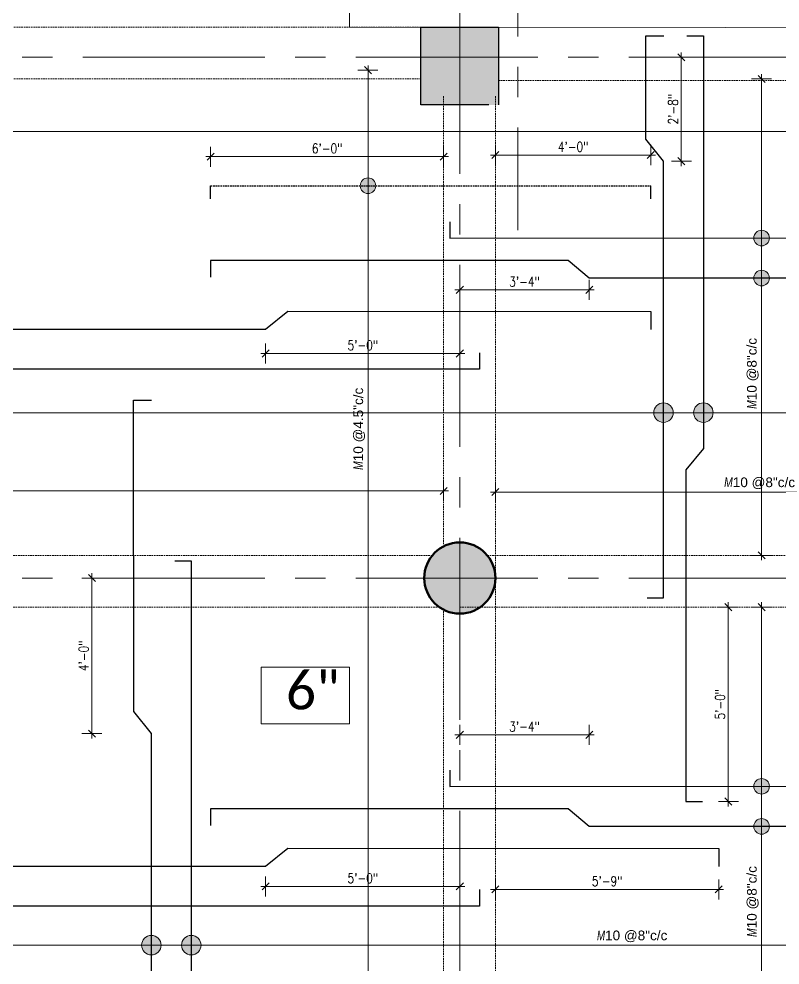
# Model space of a CAD drawing. Header units: inches. Extents: x 0 to 162649, y -36601 to -26324.
# Drawn here: x 156518.9 to 156754.1, y -27276.9 to -26984.5 of the extents above; entities that cross this region are included whole.
import ezdxf

# ---------------------------------------------------------------- set-up
doc = ezdxf.new("R2010")
doc.units = ezdxf.units.IN
doc.header["$MEASUREMENT"] = 0
doc.linetypes.add('CENTER2', pattern=[1.125, 0.75, -0.125, 0.125, -0.125])
doc.linetypes.add('DASHED', pattern=[0.75, 0.5, -0.25])
for name, color, linetype, lineweight in [('A-COLUMN', 3, 'Continuous', 50), ('dimention', 1, 'Continuous', 13), ('hatch', 252, 'Continuous', 0), ('OL_AR_Center line', 253, 'CENTER2', 13), ('OL_AR_Hatch', 253, 'Continuous', 0), ('OL_AR_SYMBOL', 1, 'Continuous', 5), ('OL_AR_Text', 140, 'Continuous', 5), ('Rein', 3, 'Continuous', 30)]:
    doc.layers.add(name, color=color, linetype=linetype, lineweight=lineweight)
doc.styles.add('1-8 Annotative Text', font='calibri.ttf', dxfattribs={"height": 0.125})
doc.styles.add('Arial', font='arial.ttf', dxfattribs={"width": 0.8})
doc.styles.add('rmtext', font='romans.shx', dxfattribs={"width": 0.8})
doc.dimstyles.new('Copy of DIM 48', dxfattribs={"dimscale": 48, "dimtxt": 0.0625, "dimasz": 0.046875, "dimexe": 0.0625, "dimexo": 0.015625, "dimgap": 0.015625, "dimtad": 3, "dimdec": 1, "dimzin": 3, "dimdsep": 46, "dimlunit": 4, "dimtxsty": 'rmtext', "dimblk": 'OBLIQUE', "dimcen": 0.09375, "dimdle": 0.03125, "dimclrd": 1, "dimclre": 1, "dimclrt": 2, "dimadec": 0, "dimazin": 0, "dimtfac": 0.75, "dimtdec": 1, "dimtix": 1, "dimtmove": 0, "dimatfit": 3, "dimfxl": 0.0625, "dimfxlon": 1, "dimfrac": 1, "dimtolj": 1, "dimtzin": 0, "dimlwd": -1, "dimlwe": 5, "dimarcsym": 0})
doc.dimstyles.new('Dim_OLA', dxfattribs={"dimscale": 1.5, "dimtxt": 7, "dimasz": 4, "dimexe": 2, "dimexo": 0.5, "dimgap": 0.3, "dimtad": 1, "dimdec": 0, "dimzin": 0, "dimdsep": 46, "dimlunit": 3, "dimtxsty": 'Arial', "dimblk": 'ARCHTICK', "dimcen": 0.05, "dimadec": 0, "dimazin": 0, "dimtfac": 1, "dimtdec": 0, "dimtix": 1, "dimtmove": 2, "dimatfit": 3, "dimldrblk": 'DOT', "dimfxl": 6, "dimfxlon": 1, "dimtolj": 1, "dimtzin": 0, "dimarcsym": 0})

# ---------------------------------------------------------------- blocks, each defined once
blk = doc.blocks.new('_Oblique')
for p, q in [((0, -1.37), (0, 1.38)), ((-0.49, -0.49), (0.49, 0.49))]:
    blk.add_line(p, q)
blk = doc.blocks.new('*D978')
at = {"layer": 'Defpoints', "color": 0, "transparency": 16777216}
for p in [(156097.04, -27020.27), (157048.81, -27019.35), (157048.81, -27021.46)]:
    blk.add_point(p, dxfattribs=at)
at = {"layer": 'dimention', "color": 1, "lineweight": 5, "transparency": 16777216}
for p, q in [((156097.04, -27019.52), (156097.04, -27016.35)), ((157048.81, -27020.71), (157048.81, -27016.35))]:
    blk.add_line(p, q, dxfattribs=at)
at = {"layer": 'dimention', "color": 1, "transparency": 16777216}
blk.add_line((156095.54, -27019.35), (157050.31, -27019.35), dxfattribs=at)
at = {"layer": 'dimention', "color": 1, "transparency": 16777216, "xscale": 2.25, "yscale": 2.25, "zscale": 2.25, "rotation": 180}
blk.add_blockref('_Oblique', (156097.04, -27019.35), dxfattribs=at)
at = {"layer": 'dimention', "color": 1, "transparency": 16777216, "xscale": 2.25, "yscale": 2.25, "zscale": 2.25}
blk.add_blockref('_Oblique', (157048.81, -27019.35), dxfattribs=at)
at = {"layer": 'dimention', "color": 2, "transparency": 16777216, "insert": (156428.17, -27016.63), "char_height": 3, "attachment_point": 5, "style": 'rmtext'}
blk.add_mtext('\\A1;{\\Fgothici|c0;M\\fArial|b0|i0|c0|p34;\\W1;10 @8"c/c}', dxfattribs=at)
blk = doc.blocks.new('*D981')
at = {"layer": 'Defpoints', "color": 0, "transparency": 16777216}
for p in [(156309.7, -27130.35), (156650.11, -27130.39), (156650.11, -27130.39)]:
    blk.add_point(p, dxfattribs=at)
at = {"layer": 'dimention', "color": 1, "lineweight": 5, "transparency": 16777216}
for p, q in [((156650.11, -27130.39), (156650.11, -27127.39)), ((156309.7, -27130.39), (156309.7, -27133.39))]:
    blk.add_line(p, q, dxfattribs=at)
at = {"layer": 'dimention', "color": 1, "transparency": 16777216}
blk.add_line((156308.2, -27130.39), (156651.61, -27130.39), dxfattribs=at)
at = {"layer": 'dimention', "color": 1, "transparency": 16777216, "xscale": 2.25, "yscale": 2.25, "zscale": 2.25, "rotation": 180}
blk.add_blockref('_Oblique', (156309.7, -27130.39), dxfattribs=at)
at = {"layer": 'dimention', "color": 1, "transparency": 16777216, "xscale": 2.25, "yscale": 2.25, "zscale": 2.25}
blk.add_blockref('_Oblique', (156650.11, -27130.39), dxfattribs=at)
at = {"layer": 'dimention', "color": 2, "transparency": 16777216, "insert": (156394.6, -27127.67), "char_height": 3, "attachment_point": 5, "style": 'rmtext'}
blk.add_mtext('\\A1;{\\Fgothici|c0;M\\fArial|b0|i0|c0|p34;\\W1;10 @6"c/c}', dxfattribs=at)
blk = doc.blocks.new('*D983')
at = {"layer": 'Defpoints', "color": 0, "transparency": 16777216}
for p in [(156626.74, -27000.37), (156626.78, -27000.37), (156622.19, -27639.05)]:
    blk.add_point(p, dxfattribs=at)
at = {"layer": 'dimention', "color": 1, "transparency": 16777216}
blk.add_line((156626.74, -27640.55), (156626.74, -26998.87), dxfattribs=at)
at = {"layer": 'dimention', "color": 1, "lineweight": 5, "transparency": 16777216}
for p, q in [((156626.74, -27000.37), (156623.74, -27000.37)), ((156623.74, -27639.05), (156629.74, -27639.05))]:
    blk.add_line(p, q, dxfattribs=at)
at = {"layer": 'dimention', "color": 1, "transparency": 16777216, "xscale": 2.25, "yscale": 2.25, "zscale": 2.25}
for p, rotation in [((156626.74, -27000.37), 90), ((156626.74, -27639.05), 270)]:
    blk.add_blockref('_Oblique', p, dxfattribs=dict(at, rotation=rotation))
at = {"layer": 'dimention', "color": 2, "transparency": 16777216, "insert": (156624.02, -27111.19), "char_height": 3, "attachment_point": 5, "rotation": 90, "style": 'rmtext'}
blk.add_mtext('\\A1;{\\Fgothici|c0;M\\fArial|b0|i0|c0|p34;\\W1;10 @4.5"c/c}', dxfattribs=at)
blk = doc.blocks.new('*D989')
at = {"layer": 'Defpoints', "color": 0, "transparency": 16777216}
for p in [(156309.7, -27269.64), (156806.9, -27270.78), (156806.9, -27270.78)]:
    blk.add_point(p, dxfattribs=at)
at = {"layer": 'dimention', "color": 1, "lineweight": 5, "transparency": 16777216}
for p, q in [((156806.9, -27270.78), (156806.9, -27267.78)), ((156309.7, -27270.39), (156309.7, -27273.78))]:
    blk.add_line(p, q, dxfattribs=at)
at = {"layer": 'dimention', "color": 1, "transparency": 16777216}
blk.add_line((156308.2, -27270.78), (156808.4, -27270.78), dxfattribs=at)
at = {"layer": 'dimention', "color": 1, "transparency": 16777216, "xscale": 2.25, "yscale": 2.25, "zscale": 2.25, "rotation": 180}
blk.add_blockref('_Oblique', (156309.7, -27270.78), dxfattribs=at)
at = {"layer": 'dimention', "color": 1, "transparency": 16777216, "xscale": 2.25, "yscale": 2.25, "zscale": 2.25}
blk.add_blockref('_Oblique', (156806.9, -27270.78), dxfattribs=at)
at = {"layer": 'dimention', "color": 2, "transparency": 16777216, "insert": (156708.37, -27268.06), "char_height": 3, "attachment_point": 5, "style": 'rmtext'}
blk.add_mtext('\\A1;{\\Fgothici|c0;\\W0.75;M\\A1;\\fArial|b0|i0|c0|p34;\\W1;10 @8"c/c}', dxfattribs=at)
blk = doc.blocks.new('*D1075')
at = {"layer": 'Defpoints', "color": 0, "transparency": 16777216}
for p in [(156578.11, -27027.08), (156578.11, -27036.08), (156650.11, -27036.08)]:
    blk.add_point(p, dxfattribs=at)
at = {"layer": 'dimention', "color": 1, "lineweight": 5, "transparency": 16777216}
for p, q in [((156578.11, -27030.08), (156578.11, -27024.08)), ((156650.11, -27030.08), (156650.11, -27024.08))]:
    blk.add_line(p, q, dxfattribs=at)
at = {"layer": 'dimention', "color": 1, "transparency": 16777216}
blk.add_line((156651.61, -27027.08), (156576.61, -27027.08), dxfattribs=at)
at = {"layer": 'dimention', "color": 1, "transparency": 16777216, "xscale": 2.25, "yscale": 2.25, "zscale": 2.25, "rotation": 180}
blk.add_blockref('_Oblique', (156578.11, -27027.08), dxfattribs=at)
at = {"layer": 'dimention', "color": 1, "transparency": 16777216, "xscale": 2.25, "yscale": 2.25, "zscale": 2.25}
blk.add_blockref('_Oblique', (156650.11, -27027.08), dxfattribs=at)
at = {"layer": 'dimention', "color": 2, "transparency": 16777216, "insert": (156614.11, -27024.54), "char_height": 3, "attachment_point": 5, "style": 'rmtext'}
blk.add_mtext('\\A1;6\'-0"', dxfattribs=at)
blk = doc.blocks.new('*D1076')
at = {"layer": 'Defpoints', "color": 0, "transparency": 16777216}
for p in [(156714.11, -27026.58), (156666.11, -27036.08), (156714.11, -27036.08)]:
    blk.add_point(p, dxfattribs=at)
at = {"layer": 'dimention', "color": 1, "lineweight": 5, "transparency": 16777216}
for p, q in [((156666.11, -27029.58), (156666.11, -27023.58)), ((156714.11, -27029.58), (156714.11, -27023.58))]:
    blk.add_line(p, q, dxfattribs=at)
at = {"layer": 'dimention', "color": 1, "transparency": 16777216}
blk.add_line((156664.61, -27026.58), (156715.61, -27026.58), dxfattribs=at)
at = {"layer": 'dimention', "color": 1, "transparency": 16777216, "xscale": 2.25, "yscale": 2.25, "zscale": 2.25, "rotation": 180}
blk.add_blockref('_Oblique', (156666.11, -27026.58), dxfattribs=at)
at = {"layer": 'dimention', "color": 1, "transparency": 16777216, "xscale": 2.25, "yscale": 2.25, "zscale": 2.25}
blk.add_blockref('_Oblique', (156714.11, -27026.58), dxfattribs=at)
at = {"layer": 'dimention', "color": 2, "transparency": 16777216, "insert": (156690.11, -27024.04), "char_height": 3, "attachment_point": 5, "style": 'rmtext'}
blk.add_mtext('\\A1;4\'-0"', dxfattribs=at)
blk = doc.blocks.new('*D1001')
at = {"layer": 'Defpoints', "color": 0, "transparency": 16777216}
for p in [(156666.11, -27130.13), (156976.74, -27130.74), (156976.74, -27130.74)]:
    blk.add_point(p, dxfattribs=at)
at = {"layer": 'dimention', "color": 1, "lineweight": 5, "transparency": 16777216}
for p, q in [((156976.74, -27130.74), (156976.74, -27127.74)), ((156666.11, -27130.74), (156666.11, -27133.74))]:
    blk.add_line(p, q, dxfattribs=at)
at = {"layer": 'dimention', "color": 1, "transparency": 16777216}
blk.add_line((156664.61, -27130.74), (156978.24, -27130.74), dxfattribs=at)
at = {"layer": 'dimention', "color": 1, "transparency": 16777216, "xscale": 2.25, "yscale": 2.25, "zscale": 2.25, "rotation": 180}
blk.add_blockref('_Oblique', (156666.11, -27130.74), dxfattribs=at)
at = {"layer": 'dimention', "color": 1, "transparency": 16777216, "xscale": 2.25, "yscale": 2.25, "zscale": 2.25}
blk.add_blockref('_Oblique', (156976.74, -27130.74), dxfattribs=at)
at = {"layer": 'dimention', "color": 2, "transparency": 16777216, "insert": (156747.75, -27128.02), "char_height": 3, "attachment_point": 5, "style": 'rmtext'}
blk.add_mtext('\\A1;{\\Fgothici|c0;M\\fArial|b0|i0|c0|p34;\\W1;10 @8"c/c}', dxfattribs=at)
blk = doc.blocks.new('*D1018')
at = {"layer": 'Defpoints', "color": 0, "transparency": 16777216}
for p in [(156748.37, -27003.08), (156748.4, -27003.08), (156747.16, -27150.31)]:
    blk.add_point(p, dxfattribs=at)
at = {"layer": 'dimention', "color": 1, "transparency": 16777216}
blk.add_line((156748.37, -27151.81), (156748.37, -27001.58), dxfattribs=at)
at = {"layer": 'dimention', "color": 1, "lineweight": 5, "transparency": 16777216}
for p, q in [((156748.37, -27003.08), (156745.37, -27003.08)), ((156747.91, -27150.31), (156751.37, -27150.31))]:
    blk.add_line(p, q, dxfattribs=at)
at = {"layer": 'dimention', "color": 1, "transparency": 16777216, "xscale": 2.25, "yscale": 2.25, "zscale": 2.25}
for p, rotation in [((156748.37, -27003.08), 90), ((156748.37, -27150.31), 270)]:
    blk.add_blockref('_Oblique', p, dxfattribs=dict(at, rotation=rotation))
at = {"layer": 'dimention', "color": 2, "transparency": 16777216, "insert": (156745.65, -27094.07), "char_height": 3, "attachment_point": 5, "rotation": 90, "style": 'rmtext'}
blk.add_mtext('\\A1;{\\Fgothici|c0;M\\fArial|b0|i0|c0|p34;\\W1;10 @8"c/c}', dxfattribs=at)
blk = doc.blocks.new('*D1021')
at = {"layer": 'Defpoints', "color": 0, "transparency": 16777216}
for p in [(156748.37, -27166.31), (156748.4, -27166.31), (156747.16, -27313.54)]:
    blk.add_point(p, dxfattribs=at)
at = {"layer": 'dimention', "color": 1, "transparency": 16777216}
blk.add_line((156748.37, -27315.04), (156748.37, -27164.81), dxfattribs=at)
at = {"layer": 'dimention', "color": 1, "lineweight": 5, "transparency": 16777216}
for p, q in [((156748.37, -27166.31), (156745.37, -27166.31)), ((156747.91, -27313.54), (156751.37, -27313.54))]:
    blk.add_line(p, q, dxfattribs=at)
at = {"layer": 'dimention', "color": 1, "transparency": 16777216, "xscale": 2.25, "yscale": 2.25, "zscale": 2.25}
for p, rotation in [((156748.37, -27166.31), 90), ((156748.37, -27313.54), 270)]:
    blk.add_blockref('_Oblique', p, dxfattribs=dict(at, rotation=rotation))
at = {"layer": 'dimention', "color": 2, "transparency": 16777216, "insert": (156745.65, -27257.29), "char_height": 3, "attachment_point": 5, "rotation": 90, "style": 'rmtext'}
blk.add_mtext('\\A1;{\\Fgothici|c0;M\\fArial|b0|i0|c0|p34;\\W1;10 @8"c/c}', dxfattribs=at)
blk = doc.blocks.new('*D1024')
at = {"layer": 'Defpoints', "color": 0, "transparency": 16777216}
for p in [(156179.11, -27105.09), (156976.74, -27106.23), (156976.74, -27106.23)]:
    blk.add_point(p, dxfattribs=at)
at = {"layer": 'dimention', "color": 1, "lineweight": 5, "transparency": 16777216}
for p, q in [((156976.74, -27106.23), (156976.74, -27103.23)), ((156179.11, -27105.84), (156179.11, -27109.23))]:
    blk.add_line(p, q, dxfattribs=at)
at = {"layer": 'dimention', "color": 1, "transparency": 16777216}
blk.add_line((156177.61, -27106.23), (156978.24, -27106.23), dxfattribs=at)
at = {"layer": 'dimention', "color": 1, "transparency": 16777216, "xscale": 2.25, "yscale": 2.25, "zscale": 2.25, "rotation": 180}
blk.add_blockref('_Oblique', (156179.11, -27106.23), dxfattribs=at)
at = {"layer": 'dimention', "color": 1, "transparency": 16777216, "xscale": 2.25, "yscale": 2.25, "zscale": 2.25}
blk.add_blockref('_Oblique', (156976.74, -27106.23), dxfattribs=at)
at = {"layer": 'dimention', "color": 2, "transparency": 16777216, "insert": (156843.01, -27103.51), "char_height": 3, "attachment_point": 5, "style": 'rmtext'}
blk.add_mtext('\\A1;{\\Fgothici|c0;\\W0.75;M\\A1;\\fArial|b0|i0|c0|p34;\\W1;10 @8"c/c}', dxfattribs=at)
blk = doc.blocks.new('*D1139')
at = {"layer": 'Defpoints', "color": 0, "transparency": 16777216}
for p in [(156655.11, -27074.91), (156595.11, -27080.37), (156655.11, -27087.91)]:
    blk.add_point(p, dxfattribs=at)
at = {"layer": 'dimention', "color": 1, "lineweight": 5, "transparency": 16777216}
for p, q in [((156595.11, -27084.91), (156595.11, -27090.91)), ((156655.11, -27084.91), (156655.11, -27090.91))]:
    blk.add_line(p, q, dxfattribs=at)
at = {"layer": 'dimention', "color": 1, "transparency": 16777216}
blk.add_line((156593.61, -27087.91), (156656.61, -27087.91), dxfattribs=at)
at = {"layer": 'dimention', "color": 1, "transparency": 16777216, "xscale": 2.25, "yscale": 2.25, "zscale": 2.25, "rotation": 180}
blk.add_blockref('_Oblique', (156595.11, -27087.91), dxfattribs=at)
at = {"layer": 'dimention', "color": 1, "transparency": 16777216, "xscale": 2.25, "yscale": 2.25, "zscale": 2.25}
blk.add_blockref('_Oblique', (156655.11, -27087.91), dxfattribs=at)
at = {"layer": 'dimention', "color": 2, "transparency": 16777216, "insert": (156625.11, -27085.38), "char_height": 3, "attachment_point": 5, "style": 'rmtext'}
blk.add_mtext('\\A1;5\'-0"', dxfattribs=at)
blk = doc.blocks.new('*D1142')
at = {"layer": 'Defpoints', "color": 0, "transparency": 16777216}
for p in [(156655.11, -27059.2), (156695.11, -27064.62), (156695.11, -27068.26)]:
    blk.add_point(p, dxfattribs=at)
at = {"layer": 'dimention', "color": 1, "lineweight": 5, "transparency": 16777216}
for p, q in [((156655.11, -27065.26), (156655.11, -27071.26)), ((156695.11, -27065.37), (156695.11, -27071.26))]:
    blk.add_line(p, q, dxfattribs=at)
at = {"layer": 'dimention', "color": 1, "transparency": 16777216}
blk.add_line((156653.61, -27068.26), (156696.61, -27068.26), dxfattribs=at)
at = {"layer": 'dimention', "color": 1, "transparency": 16777216, "xscale": 2.25, "yscale": 2.25, "zscale": 2.25, "rotation": 180}
blk.add_blockref('_Oblique', (156655.11, -27068.26), dxfattribs=at)
at = {"layer": 'dimention', "color": 1, "transparency": 16777216, "xscale": 2.25, "yscale": 2.25, "zscale": 2.25}
blk.add_blockref('_Oblique', (156695.11, -27068.26), dxfattribs=at)
at = {"layer": 'dimention', "color": 2, "transparency": 16777216, "insert": (156675.11, -27065.73), "char_height": 3, "attachment_point": 5, "style": 'rmtext'}
blk.add_mtext('\\A1;3\'-4"', dxfattribs=at)
blk = doc.blocks.new('*D1145')
at = {"layer": 'Defpoints', "color": 0, "transparency": 16777216}
for p in [(156541.43, -27157.31), (156554.32, -27157.31), (156559.83, -27205.41)]:
    blk.add_point(p, dxfattribs=at)
at = {"layer": 'dimention', "color": 1, "transparency": 16777216}
blk.add_line((156541.43, -27206.91), (156541.43, -27155.81), dxfattribs=at)
at = {"layer": 'dimention', "color": 1, "lineweight": 5, "transparency": 16777216}
for p, q in [((156544.43, -27157.31), (156538.43, -27157.31)), ((156544.43, -27205.41), (156538.43, -27205.41))]:
    blk.add_line(p, q, dxfattribs=at)
at = {"layer": 'dimention', "color": 1, "transparency": 16777216, "xscale": 2.25, "yscale": 2.25, "zscale": 2.25}
for p, rotation in [((156541.43, -27157.31), 90), ((156541.43, -27205.41), 270)]:
    blk.add_blockref('_Oblique', p, dxfattribs=dict(at, rotation=rotation))
at = {"layer": 'dimention', "color": 2, "transparency": 16777216, "insert": (156538.89, -27181.36), "char_height": 3, "attachment_point": 5, "rotation": 90, "style": 'rmtext'}
blk.add_mtext('\\A1;4\'-0"', dxfattribs=at)
blk = doc.blocks.new('*D1146')
at = {"layer": 'Defpoints', "color": 0, "transparency": 16777216}
for p in [(156724.95, -27166.31), (156738.08, -27166.31), (156724.95, -27226.37)]:
    blk.add_point(p, dxfattribs=at)
at = {"layer": 'dimention', "color": 1, "transparency": 16777216}
blk.add_line((156738.08, -27227.87), (156738.08, -27164.81), dxfattribs=at)
at = {"layer": 'dimention', "color": 1, "lineweight": 5, "transparency": 16777216}
for p, q in [((156735.08, -27166.31), (156741.08, -27166.31)), ((156735.08, -27226.37), (156741.08, -27226.37))]:
    blk.add_line(p, q, dxfattribs=at)
at = {"layer": 'dimention', "color": 1, "transparency": 16777216, "xscale": 2.25, "yscale": 2.25, "zscale": 2.25}
for p, rotation in [((156738.08, -27166.31), 90), ((156738.08, -27226.37), 270)]:
    blk.add_blockref('_Oblique', p, dxfattribs=dict(at, rotation=rotation))
at = {"layer": 'dimention', "color": 2, "transparency": 16777216, "insert": (156735.54, -27196.34), "char_height": 3, "attachment_point": 5, "rotation": 90, "style": 'rmtext'}
blk.add_mtext('\\A1;5\'-0"', dxfattribs=at)
blk = doc.blocks.new('*D1148')
at = {"layer": 'Defpoints', "color": 0, "transparency": 16777216}
for p in [(156595.11, -27246.31), (156655.11, -27246.31), (156655.11, -27252.62)]:
    blk.add_point(p, dxfattribs=at)
at = {"layer": 'dimention', "color": 1, "lineweight": 5, "transparency": 16777216}
for p, q in [((156595.11, -27249.62), (156595.11, -27255.62)), ((156655.11, -27249.62), (156655.11, -27255.62))]:
    blk.add_line(p, q, dxfattribs=at)
at = {"layer": 'dimention', "color": 1, "transparency": 16777216}
blk.add_line((156593.61, -27252.62), (156656.61, -27252.62), dxfattribs=at)
at = {"layer": 'dimention', "color": 1, "transparency": 16777216, "xscale": 2.25, "yscale": 2.25, "zscale": 2.25, "rotation": 180}
blk.add_blockref('_Oblique', (156595.11, -27252.62), dxfattribs=at)
at = {"layer": 'dimention', "color": 1, "transparency": 16777216, "xscale": 2.25, "yscale": 2.25, "zscale": 2.25}
blk.add_blockref('_Oblique', (156655.11, -27252.62), dxfattribs=at)
at = {"layer": 'dimention', "color": 2, "transparency": 16777216, "insert": (156625.11, -27250.09), "char_height": 3, "attachment_point": 5, "style": 'rmtext'}
blk.add_mtext('\\A1;5\'-0"', dxfattribs=at)
blk = doc.blocks.new('*D1160')
at = {"layer": 'Defpoints', "color": 0, "transparency": 16777216}
for p in [(156695.11, -27205.76), (156655.11, -27228.66), (156695.11, -27234.08)]:
    blk.add_point(p, dxfattribs=at)
at = {"layer": 'dimention', "color": 1, "lineweight": 5, "transparency": 16777216}
for p, q in [((156655.11, -27208.76), (156655.11, -27202.76)), ((156695.11, -27208.76), (156695.11, -27202.76))]:
    blk.add_line(p, q, dxfattribs=at)
at = {"layer": 'dimention', "color": 1, "transparency": 16777216}
blk.add_line((156653.61, -27205.76), (156696.61, -27205.76), dxfattribs=at)
at = {"layer": 'dimention', "color": 1, "transparency": 16777216, "xscale": 2.25, "yscale": 2.25, "zscale": 2.25, "rotation": 180}
blk.add_blockref('_Oblique', (156655.11, -27205.76), dxfattribs=at)
at = {"layer": 'dimention', "color": 1, "transparency": 16777216, "xscale": 2.25, "yscale": 2.25, "zscale": 2.25}
blk.add_blockref('_Oblique', (156695.11, -27205.76), dxfattribs=at)
at = {"layer": 'dimention', "color": 2, "transparency": 16777216, "insert": (156675.11, -27203.23), "char_height": 3, "attachment_point": 5, "style": 'rmtext'}
blk.add_mtext('\\A1;3\'-4"', dxfattribs=at)
blk = doc.blocks.new('*D1162')
at = {"layer": 'Defpoints', "color": 0, "transparency": 16777216}
for p in [(156666.11, -27240.86), (156735.11, -27246.48), (156735.11, -27253.54)]:
    blk.add_point(p, dxfattribs=at)
at = {"layer": 'dimention', "color": 1, "lineweight": 5, "transparency": 16777216}
for p, q in [((156666.11, -27250.54), (156666.11, -27256.54)), ((156735.11, -27250.54), (156735.11, -27256.54))]:
    blk.add_line(p, q, dxfattribs=at)
at = {"layer": 'dimention', "color": 1, "transparency": 16777216}
blk.add_line((156664.61, -27253.54), (156736.61, -27253.54), dxfattribs=at)
at = {"layer": 'dimention', "color": 1, "transparency": 16777216, "xscale": 2.25, "yscale": 2.25, "zscale": 2.25, "rotation": 180}
blk.add_blockref('_Oblique', (156666.11, -27253.54), dxfattribs=at)
at = {"layer": 'dimention', "color": 1, "transparency": 16777216, "xscale": 2.25, "yscale": 2.25, "zscale": 2.25}
blk.add_blockref('_Oblique', (156735.11, -27253.54), dxfattribs=at)
at = {"layer": 'dimention', "color": 2, "transparency": 16777216, "insert": (156700.61, -27251.01), "char_height": 3, "attachment_point": 5, "style": 'rmtext'}
blk.add_mtext('\\A1;5\'-9"', dxfattribs=at)
blk = doc.blocks.new('*D1165')
at = {"layer": 'Defpoints', "color": 0, "transparency": 16777216}
for p in [(156730.37, -27117.31), (156724.95, -27157.31), (156765.96, -27157.31)]:
    blk.add_point(p, dxfattribs=at)
at = {"layer": 'dimention', "color": 1, "transparency": 16777216}
blk.add_line((156765.96, -27115.81), (156765.96, -27158.81), dxfattribs=at)
at = {"layer": 'dimention', "color": 1, "lineweight": 5, "transparency": 16777216}
for p, q in [((156762.96, -27117.31), (156768.96, -27117.31)), ((156762.96, -27157.31), (156768.96, -27157.31))]:
    blk.add_line(p, q, dxfattribs=at)
at = {"layer": 'dimention', "color": 1, "transparency": 16777216, "xscale": 2.25, "yscale": 2.25, "zscale": 2.25}
for p, rotation in [((156765.96, -27117.31), 90), ((156765.96, -27157.31), 270)]:
    blk.add_blockref('_Oblique', p, dxfattribs=dict(at, rotation=rotation))
at = {"layer": 'dimention', "color": 2, "transparency": 16777216, "insert": (156763.42, -27137.31), "char_height": 3, "attachment_point": 5, "rotation": 90, "style": 'rmtext'}
blk.add_mtext('\\A1;3\'-4"', dxfattribs=at)
blk = doc.blocks.new('*D1171')
at = {"layer": 'Defpoints', "color": 0, "transparency": 16777216}
for p in [(156718.08, -26996.37), (156723.56, -26996.37), (156718.08, -27028.47)]:
    blk.add_point(p, dxfattribs=at)
at = {"layer": 'dimention', "color": 1, "transparency": 16777216}
blk.add_line((156723.56, -27029.97), (156723.56, -26994.87), dxfattribs=at)
at = {"layer": 'dimention', "color": 1, "lineweight": 5, "transparency": 16777216}
for p, q in [((156720.56, -26996.37), (156726.56, -26996.37)), ((156720.56, -27028.47), (156726.56, -27028.47))]:
    blk.add_line(p, q, dxfattribs=at)
at = {"layer": 'dimention', "color": 1, "transparency": 16777216, "xscale": 2.25, "yscale": 2.25, "zscale": 2.25}
for p, rotation in [((156723.56, -26996.37), 90), ((156723.56, -27028.47), 270)]:
    blk.add_blockref('_Oblique', p, dxfattribs=dict(at, rotation=rotation))
at = {"layer": 'dimention', "color": 2, "transparency": 16777216, "insert": (156721.02, -27012.42), "char_height": 3, "attachment_point": 5, "rotation": 90, "style": 'rmtext'}
blk.add_mtext('\\A1;2\'-8"', dxfattribs=at)
blk = doc.blocks.new('_ArchTick')
at = {"color": 0, "linetype": 'ByBlock', "const_width": 0.15}
blk.add_lwpolyline([(-0.5, -0.5), (0.5, 0.5)], dxfattribs=at)
blk = doc.blocks.new('*D1415')
at = {"layer": 'Defpoints', "color": 0, "transparency": 16777216}
for p in [(156673.06, -26368.53), (156673.06, -26399.46), (156415.11, -26985.65)]:
    blk.add_point(p, dxfattribs=at)
at = {"layer": 'OL_AR_Text', "color": 0, "lineweight": -2, "transparency": 16777216}
for p, q in [((156415.11, -26377.53), (156415.11, -26365.53)), ((156673.06, -26377.53), (156673.06, -26365.53)), ((156415.11, -26368.53), (156673.06, -26368.53))]:
    blk.add_line(p, q, dxfattribs=at)
at = {"layer": 'OL_AR_Text', "color": 0, "lineweight": -2, "transparency": 16777216, "xscale": 6, "yscale": 6, "zscale": 6, "rotation": 180}
blk.add_blockref('_ArchTick', (156415.11, -26368.53), dxfattribs=at)
at = {"layer": 'OL_AR_Text', "color": 0, "lineweight": -2, "transparency": 16777216, "xscale": 6, "yscale": 6, "zscale": 6}
blk.add_blockref('_ArchTick', (156673.06, -26368.53), dxfattribs=at)
at = {"layer": 'OL_AR_Text', "color": 0, "transparency": 16777216, "insert": (156544.08, -26362.72), "char_height": 10.5, "attachment_point": 5, "style": 'Arial'}
blk.add_mtext('\\A1;21\'-9"', dxfattribs=at)
blk = doc.blocks.new('_Dot')
at = {"color": 0, "linetype": 'ByBlock', "lineweight": -2}
blk.add_line((-0.5, 0), (-1, 0), dxfattribs=at)
at = {"color": 0, "linetype": 'ByBlock', "const_width": 0.5}
blk.add_lwpolyline([(-0.25, 0, 1), (0.25, 0, 1)], format="xyb", close=True, dxfattribs=at)

msp = doc.modelspace()

# ---------------------------------------------------------------- hatches: boundary and pattern name
at = {"layer": 'dimention'}
h = msp.add_hatch(color=256, dxfattribs=at)
h.dxf.hatch_style = 1
h.paths.add_polyline_path([(156626.74, -27033.67, 0.414214), (156624.33, -27036.08, 0.414214), (156626.74, -27038.49)])
h.paths.add_polyline_path([(156629.16, -27036.08, 0.414214), (156626.74, -27033.67), (156626.74, -27038.49, 0.414214)])
h = msp.add_hatch(color=256, dxfattribs=at)
h.dxf.hatch_style = 1
h.paths.add_polyline_path([(156748.37, -27049.81, 0.414214), (156745.96, -27052.23, 0.414214), (156748.37, -27054.64)])
h.paths.add_polyline_path([(156750.78, -27052.23, 0.414214), (156748.37, -27049.81), (156748.37, -27054.64, 0.414214)])
h = msp.add_hatch(color=256, dxfattribs=at)
h.dxf.hatch_style = 1
h.paths.add_polyline_path([(156748.37, -27062.21, 0.414214), (156745.96, -27064.62, 0.414214), (156748.37, -27067.04)])
h.paths.add_polyline_path([(156750.78, -27064.62, 0.414214), (156748.37, -27062.21), (156748.37, -27067.04, 0.414214)])
h = msp.add_hatch(color=256, dxfattribs=at)
h.dxf.hatch_style = 1
h.paths.add_polyline_path([(156718.05, -27103.19, 0.414214), (156715.03, -27106.2, 0.414214), (156718.05, -27109.22)])
h.paths.add_polyline_path([(156721.06, -27106.2, 0.414214), (156718.05, -27103.19), (156718.05, -27109.22, 0.414214)])
h = msp.add_hatch(color=256, dxfattribs=at)
h.dxf.hatch_style = 1
h.paths.add_polyline_path([(156730.37, -27103.19, 0.414214), (156727.36, -27106.2, 0.414214), (156730.37, -27109.22)])
h.paths.add_polyline_path([(156733.39, -27106.2, 0.414214), (156730.37, -27103.19), (156730.37, -27109.22, 0.414214)])
h = msp.add_hatch(color=256, dxfattribs=at)
h.dxf.hatch_style = 1
h.paths.add_polyline_path([(156748.37, -27219.27, 0.414214), (156745.96, -27221.68, 0.414214), (156748.37, -27224.1)])
h.paths.add_polyline_path([(156750.78, -27221.68, 0.414214), (156748.37, -27219.27), (156748.37, -27224.1, 0.414214)])
h = msp.add_hatch(color=256, dxfattribs=at)
h.dxf.hatch_style = 1
h.paths.add_polyline_path([(156748.37, -27231.67, 0.414214), (156745.96, -27234.08, 0.414214), (156748.37, -27236.49)])
h.paths.add_polyline_path([(156750.78, -27234.08, 0.414214), (156748.37, -27231.67), (156748.37, -27236.49, 0.414214)])
h = msp.add_hatch(color=256, dxfattribs=at)
h.dxf.hatch_style = 1
h.paths.add_polyline_path([(156559.79, -27267.76, 0.414214), (156556.78, -27270.78, 0.414214), (156559.79, -27273.8)])
h.paths.add_polyline_path([(156562.81, -27270.78, 0.414214), (156559.79, -27267.76), (156559.79, -27273.8, 0.414214)])
h = msp.add_hatch(color=256, dxfattribs=at)
h.dxf.hatch_style = 1
h.paths.add_polyline_path([(156572.12, -27267.76, 0.414214), (156569.1, -27270.78, 0.414214), (156572.12, -27273.8)])
h.paths.add_polyline_path([(156575.14, -27270.78, 0.414214), (156572.12, -27267.76), (156572.12, -27273.8, 0.414214)])
at = {"layer": 'hatch'}
h = msp.add_hatch(color=256, dxfattribs=at)
h.dxf.hatch_style = 1
h.paths.add_polyline_path([(156667.03, -26987.08), (156667.03, -27011.08), (156643.03, -27011.08), (156643.03, -26987.08)])
h = msp.add_hatch(color=256, dxfattribs=at)
h.dxf.hatch_style = 1
edge = h.paths.add_edge_path()
edge.add_arc((156655.11, -27157.31), 11, 0, 360)

# ---------------------------------------------------------------- linework, layer by layer
for points in [[(156664.03, -27011.08), (156643.03, -27011.08), (156643.03, -26987.08), (156667.03, -26987.08)], [(156667.03, -26987.08), (156667.03, -27011.08)]]:
    msp.add_lwpolyline(points)
at = {"layer": 'A-COLUMN'}
msp.add_circle((156655.11, -27157.31), 11, dxfattribs=at)
at = {"layer": 'dimention'}
msp.add_lwpolyline([(156593.76, -27184.84), (156621.01, -27184.84), (156621.01, -27202.34), (156593.76, -27202.34)], close=True, dxfattribs=at)
for centre, radius in [((156626.74, -27036.08), 2.41), ((156748.37, -27052.23), 2.41), ((156748.37, -27064.62), 2.41), ((156718.05, -27106.2), 3.02), ((156730.37, -27106.2), 3.02), ((156748.37, -27221.68), 2.41), ((156748.37, -27234.08), 2.41), ((156559.79, -27270.78), 3.02), ((156572.12, -27270.78), 3.02)]:
    msp.add_circle(centre, radius, dxfattribs=at)
at = {"layer": 'OL_AR_Center line', "ltscale": 75}
for p, q in [((156673.06, -26343.02), (156673.06, -27049.85)), ((156655.11, -26807.37), (156655.11, -27705.5)), ((156032.37, -26996.37), (157207.7, -26996.37)), ((156032.37, -27157.31), (157207.7, -27157.31))]:
    msp.add_line(p, q, dxfattribs=at)
at = {"layer": 'OL_AR_Hatch'}
msp.add_line((156621.04, -26987.08), (156621.04, -26960.37), dxfattribs=at)
msp.add_lwpolyline([(156621.04, -26987.08), (156969.74, -26987.37)], dxfattribs=at)
at = {"layer": 'OL_AR_SYMBOL', "linetype": 'DASHED'}
for p, q in [((156187.11, -27150.31), (156646.62, -27150.31)), ((156663.59, -27150.31), (157039.06, -27150.31)), ((156184.11, -27166.31), (156648.78, -27166.31)), ((156655.11, -27166.31), (156822.86, -27166.31))]:
    msp.add_line(p, q, dxfattribs=at)
for points in [[(156425.11, -26987.08), (156643.03, -26987.08)], [(156425.11, -27003.08), (156643.03, -27003.08)], [(156667.03, -27003.58), (156804.83, -27003.58)], [(156650.11, -27008.37), (156650.11, -27147.09)], [(156666.11, -27008.37), (156666.11, -27355.12)], [(156650.11, -27167.53), (156650.11, -27348.12)]]:
    msp.add_lwpolyline(points, dxfattribs=at)
at = {"layer": 'Rein', "linetype": 'DASHED'}
msp.add_line((156578.11, -27036.08), (156714.11, -27036.08), dxfattribs=at)
at = {"layer": 'Rein'}
for p, q in [((156578.11, -27040.08), (156578.11, -27036.08)), ((156714.11, -27040.08), (156714.11, -27036.08))]:
    msp.add_line(p, q, dxfattribs=at)
for points in [[(156713.04, -27163.43), (156718.02, -27163.43), (156718.08, -27028.47), (156712.59, -27021.64), (156712.54, -26989.71), (156718.13, -26989.71)], [(156725.26, -26989.71), (156730.37, -26989.71), (156730.37, -27117.31), (156724.95, -27123.85), (156724.95, -27226.37), (156730.07, -27226.37)], [(156651.98, -27047.27), (156651.98, -27052.25), (156774.9, -27052.21), (156781.73, -27046.73), (156873.84, -27046.79), (156873.84, -27052.38)], [(156820.54, -27059.51), (156820.54, -27064.62), (156695.11, -27064.62), (156688.57, -27059.2), (156578.11, -27059.2), (156578.11, -27064.32)], [(156408.93, -27075.43), (156408.93, -27080.41), (156595.11, -27080.37), (156601.94, -27074.88), (156714.11, -27074.95), (156714.11, -27080.54)], [(156661.2, -27087.67), (156661.2, -27092.78), (156475.11, -27092.78), (156468.57, -27087.36), (156335.11, -27087.36), (156335.11, -27092.48)], [(156554.79, -27362.37), (156559.77, -27362.37), (156559.83, -27205.41), (156554.34, -27198.58), (156554.29, -27102.31), (156559.88, -27102.31)], [(156567.01, -27151.99), (156572.12, -27151.99), (156572.12, -27306.25), (156566.7, -27312.79), (156566.7, -27430.31), (156571.82, -27430.31)], [(156651.98, -27216.73), (156651.98, -27221.71), (156782.9, -27221.67), (156789.73, -27216.19), (156821.78, -27216.21), (156821.78, -27221.8)], [(156820.54, -27228.96), (156820.54, -27234.08), (156695.11, -27234.08), (156688.57, -27228.66), (156578.11, -27228.66), (156578.11, -27233.77)], [(156408.93, -27241.37), (156408.93, -27246.35), (156595.11, -27246.31), (156601.94, -27240.83), (156735.11, -27240.89), (156735.11, -27246.48)], [(156661.2, -27253.61), (156661.2, -27258.72), (156475.11, -27258.72), (156468.57, -27253.3), (156302.24, -27253.3), (156302.24, -27258.42)]]:
    msp.add_lwpolyline(points, dxfattribs=at)

# ---------------------------------------------------------------- texts
at = {"layer": 'OL_AR_Text', "insert": (156601.38, -27186.15), "char_height": 11.76, "attachment_point": 1, "style": '1-8 Annotative Text'}
msp.add_mtext_dynamic_manual_height_columns('6"', width=432.2308, gutter_width=60, heights=[0], dxfattribs=at)

# ---------------------------------------------------------------- dimensions: what is measured, and where the dimension line sits
at = {"layer": 'dimention'}
for base, p1, p2, picture, middle in [((156723.56, -26996.37), (156718.08, -27028.47), (156718.08, -26996.37), '*D1171', (156721.02, -27012.42)), ((156765.96, -27157.31), (156730.37, -27117.31), (156724.95, -27157.31), '*D1165', (156763.42, -27137.31)), ((156541.43, -27157.31), (156559.83, -27205.41), (156554.32, -27157.31), '*D1145', (156538.89, -27181.36)), ((156738.08, -27166.31), (156724.95, -27226.37), (156724.95, -27166.31), '*D1146', (156735.54, -27196.34))]:
    dim = msp.add_linear_dim(base=base, p1=p1, p2=p2, angle=90, dimstyle='Copy of DIM 48', dxfattribs=at)
    dim.commit()
    dim.dimension.update_dxf_attribs({"geometry": picture, "text_midpoint": middle})
for base, p1, p2, text, picture, middle in [((156626.74, -27000.37), (156622.19, -27639.05), (156626.78, -27000.37), '{\\Fgothici|c0;M\\fArial|b0|i0|c0|p34;\\W1;10 @4.5"c/c}', '*D983', (156626.74, -27111.19)), ((156748.37, -27003.08), (156747.16, -27150.31), (156748.4, -27003.08), '{\\Fgothici|c0;M\\fArial|b0|i0|c0|p34;\\W1;10 @8"c/c}', '*D1018', (156748.37, -27094.07)), ((156748.37, -27166.31), (156747.16, -27313.54), (156748.4, -27166.31), '{\\Fgothici|c0;M\\fArial|b0|i0|c0|p34;\\W1;10 @8"c/c}', '*D1021', (156748.37, -27257.29))]:
    dim = msp.add_linear_dim(base=base, p1=p1, p2=p2, angle=90, text=text, dimstyle='Copy of DIM 48', dxfattribs=at)
    dim.commit()
    dim.dimension.update_dxf_attribs({"geometry": picture, "text_midpoint": middle, "dimtype": 160})
for base, p1, p2, text, picture, middle in [((157048.81, -27019.35), (156097.04, -27020.27), (157048.81, -27021.46), '{\\Fgothici|c0;M\\fArial|b0|i0|c0|p34;\\W1;10 @8"c/c}', '*D978', (156428.17, -27019.35)), ((156976.74, -27106.23), (156179.11, -27105.09), (156976.74, -27106.23), '{\\Fgothici|c0;\\W0.75;M\\A1;\\fArial|b0|i0|c0|p34;\\W1;10 @8"c/c}', '*D1024', (156843.01, -27106.23)), ((156650.11, -27130.39), (156309.7, -27130.35), (156650.11, -27130.39), '{\\Fgothici|c0;M\\fArial|b0|i0|c0|p34;\\W1;10 @6"c/c}', '*D981', (156394.6, -27130.39)), ((156976.74, -27130.74), (156666.11, -27130.13), (156976.74, -27130.74), '{\\Fgothici|c0;M\\fArial|b0|i0|c0|p34;\\W1;10 @8"c/c}', '*D1001', (156747.75, -27130.74)), ((156806.9, -27270.78), (156309.7, -27269.64), (156806.9, -27270.78), '{\\Fgothici|c0;\\W0.75;M\\A1;\\fArial|b0|i0|c0|p34;\\W1;10 @8"c/c}', '*D989', (156708.37, -27270.78))]:
    dim = msp.add_linear_dim(base=base, p1=p1, p2=p2, text=text, dimstyle='Copy of DIM 48', dxfattribs=at)
    dim.commit()
    dim.dimension.update_dxf_attribs({"geometry": picture, "text_midpoint": middle, "dimtype": 160})
for base, p1, p2, picture, middle in [((156714.11, -27026.58), (156666.11, -27036.08), (156714.11, -27036.08), '*D1076', (156690.11, -27024.04)), ((156578.11, -27027.08), (156650.11, -27036.08), (156578.11, -27036.08), '*D1075', (156614.11, -27024.54)), ((156695.11, -27068.26), (156655.11, -27059.2), (156695.11, -27064.62), '*D1142', (156675.11, -27065.73)), ((156655.11, -27087.91), (156595.11, -27080.37), (156655.11, -27074.91), '*D1139', (156625.11, -27085.38)), ((156695.11, -27205.76), (156655.11, -27228.66), (156695.11, -27234.08), '*D1160', (156675.11, -27203.23)), ((156735.11, -27253.54), (156666.11, -27240.86), (156735.11, -27246.48), '*D1162', (156700.61, -27251.01)), ((156655.11, -27252.62), (156595.11, -27246.31), (156655.11, -27246.31), '*D1148', (156625.11, -27250.09))]:
    dim = msp.add_linear_dim(base=base, p1=p1, p2=p2, dimstyle='Copy of DIM 48', dxfattribs=at)
    dim.commit()
    dim.dimension.update_dxf_attribs({"geometry": picture, "text_midpoint": middle})
at = {"layer": 'OL_AR_Text'}
dim = msp.add_linear_dim(base=(156673.06, -26368.53), p1=(156415.11, -26985.65), p2=(156673.06, -26399.46), text='21\'-9"', dimstyle='Dim_OLA', dxfattribs=at)
dim.commit()
dim.dimension.update_dxf_attribs({"geometry": '*D1415', "text_midpoint": (156544.08, -26362.72)})

doc.saveas('drawing.dxf')
